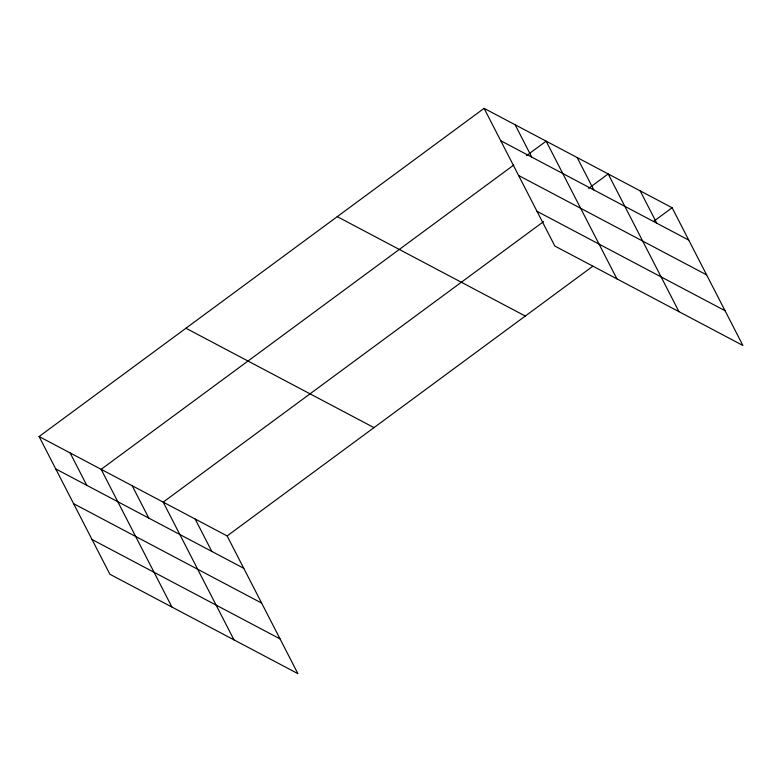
<?xml version="1.0" encoding="UTF-8"?>
<svg xmlns="http://www.w3.org/2000/svg" width="782" height="782" viewBox="0 0 782 782"><rect width="100%" height="100%" fill="white"/><g stroke="black" fill="none" stroke-linecap="round" stroke-linejoin="round"><path stroke-width="1.17" d="M39.1 436.532L227.132 535.934L297.903 673.654L109.881 574.252L39.1 436.532L484.097 108.346L672.119 207.748L742.9 345.468L554.868 246.066L484.097 108.346M513.833 164.973L101.152 469.337L171.932 607.057M526.56 155.589L546.139 141.151L616.92 278.871M543.578 221.599L163.194 502.132L233.974 639.862M588.611 188.394L608.191 173.946L678.971 311.676M227.132 535.934L592.824 266.232M653.517 221.462L672.119 207.748M500.734 140.721L688.756 240.123M518.603 175.481L706.625 274.883M537.009 211.306L725.031 310.698M337.247 216.643L525.269 316.045M185.95 328.235L373.972 427.627M55.737 468.907L243.769 568.309M73.606 503.667L261.628 603.069M92.012 539.492L280.044 638.894M640.155 190.847L656.792 223.222M577.165 157.553L593.802 189.918M515.123 124.749L531.76 157.123M195.158 519.033L211.805 551.408M132.178 485.739L148.815 518.114M70.126 452.934L86.763 485.309"/></g></svg>
